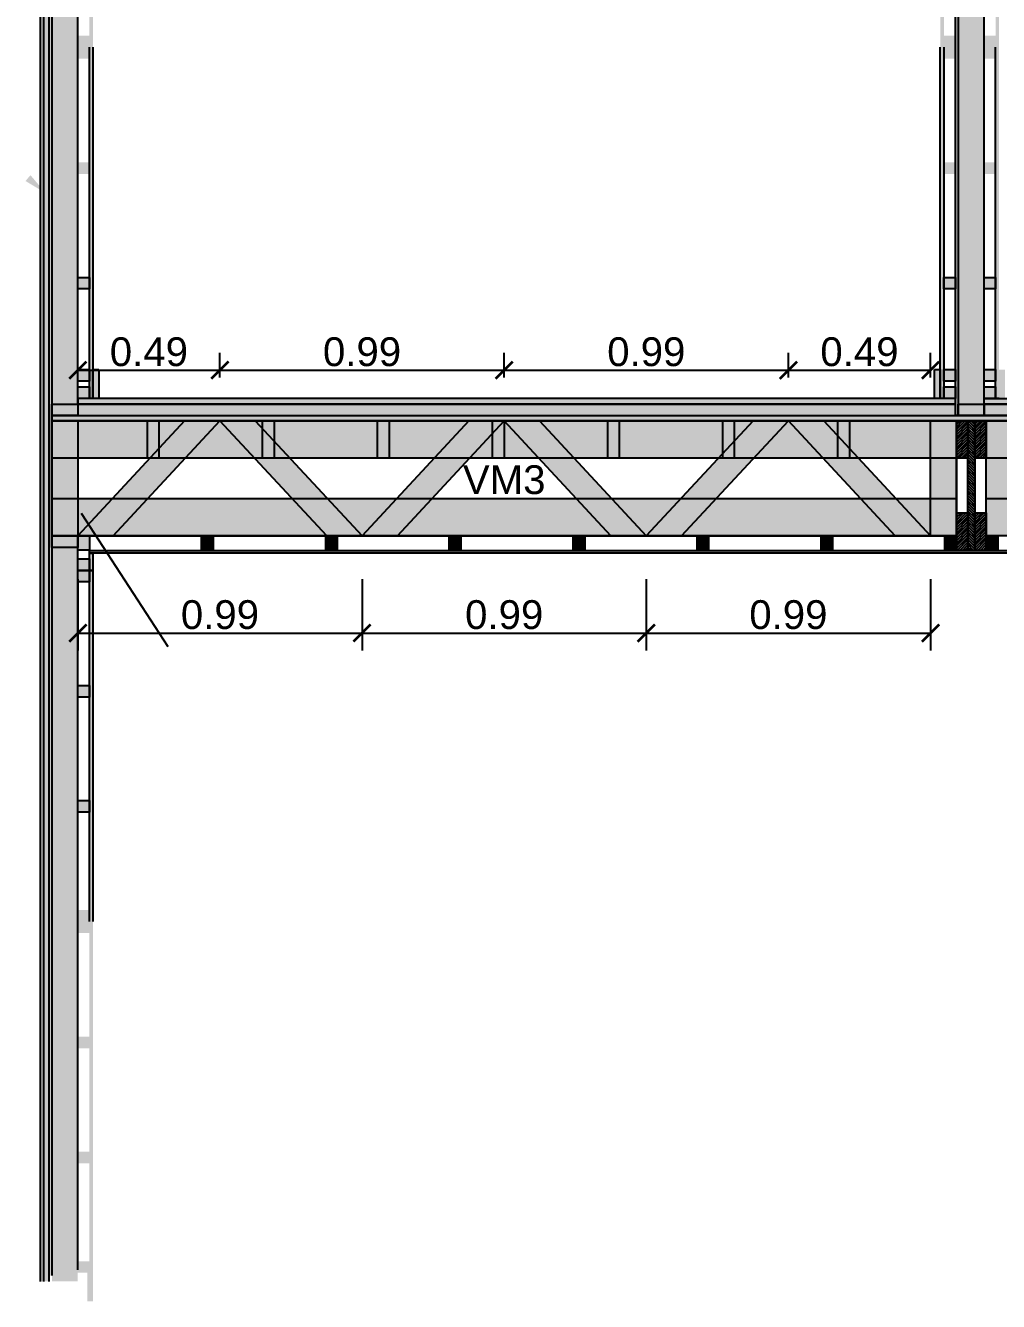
# Model space of a CAD drawing. Header units: millimetres. Extents: x 2924 to 6397, y 1567 to 1704.
# Drawn here: x 3130.723 to 3134.105, y 1618.581 to 1623.014 of the extents above; entities that cross this region are included whole.
import ezdxf

# ---------------------------------------------------------------- set-up
doc = ezdxf.new("R2010")
doc.units = ezdxf.units.MM
doc.header["$PDMODE"] = 35
doc.layers.get('Defpoints').update_dxf_attribs({"color": 230})
doc.layers.add('PT-MUROS', color=7, linetype='Continuous')
doc.styles.add('Arial10', font='arial.ttf', dxfattribs={"height": 0.1})
doc.styles.get("Standard").update_dxf_attribs({"font": 'arial.ttf'})
doc.dimstyles.new('COTA-1-50', dxfattribs={"dimtxt": 0.1, "dimasz": 0.06, "dimexe": 0.06, "dimexo": 0.15, "dimgap": 0.0125, "dimtad": 1, "dimzin": 0, "dimdsep": 46, "dimtxsty": 'Arial10', "dimblk1": 'ARCHTICK', "dimblk2": 'ARCHTICK', "dimsah": 1, "dimcen": 0.09, "dimclrd": 7, "dimclre": 7, "dimclrt": 7, "dimazin": 0, "dimtfac": 1, "dimtofl": 0, "dimtmove": 2, "dimatfit": 3, "dimldrblk": 'ARCHTICK', "dimfxl": 1, "dimtolj": 1, "dimtzin": 0, "dimarcsym": 0})

# ---------------------------------------------------------------- blocks, each defined once
blk = doc.blocks.new('_ARCHTICK')
at = {"color": 0, "linetype": 'ByBlock', "const_width": 0.15}
blk.add_lwpolyline([(-0.5, -0.5), (0.5, 0.5)], dxfattribs=at)
blk = doc.blocks.new('*D388')
at = {"layer": 'Defpoints', "color": 0, "transparency": 16777216}
for p in [(3131.8929, 1621.2407), (3132.8809, 1621.2407), (3132.8809, 1620.9033)]:
    blk.add_point(p, dxfattribs=at)
at = {"layer": 'PT-MUROS', "color": 7, "lineweight": -2, "transparency": 16777216}
for p, q in [((3131.8929, 1621.0907), (3131.8929, 1620.8433)), ((3132.8809, 1621.0907), (3132.8809, 1620.8433)), ((3131.8929, 1620.9033), (3132.8809, 1620.9033))]:
    blk.add_line(p, q, dxfattribs=at)
at = {"layer": 'PT-MUROS', "color": 7, "lineweight": -2, "transparency": 16777216, "xscale": 0.06, "yscale": 0.06, "zscale": 0.06, "rotation": 180}
blk.add_blockref('_ARCHTICK', (3131.8929, 1620.9033), dxfattribs=at)
at = {"layer": 'PT-MUROS', "color": 7, "lineweight": -2, "transparency": 16777216, "xscale": 0.06, "yscale": 0.06, "zscale": 0.06}
blk.add_blockref('_ARCHTICK', (3132.8809, 1620.9033), dxfattribs=at)
at = {"layer": 'PT-MUROS', "color": 7, "transparency": 16777216, "insert": (3132.3869, 1620.9668), "char_height": 0.1, "attachment_point": 5, "style": 'Arial10'}
blk.add_mtext('\\A1;0.99', dxfattribs=at)
blk = doc.blocks.new('*D389')
at = {"layer": 'Defpoints', "color": 0, "transparency": 16777216}
for p in [(3132.8809, 1621.2407), (3133.8688, 1621.2407), (3133.8688, 1620.9033)]:
    blk.add_point(p, dxfattribs=at)
at = {"layer": 'PT-MUROS', "color": 7, "lineweight": -2, "transparency": 16777216}
for p, q in [((3132.8809, 1621.0907), (3132.8809, 1620.8433)), ((3133.8688, 1621.0907), (3133.8688, 1620.8433)), ((3132.8809, 1620.9033), (3133.8688, 1620.9033))]:
    blk.add_line(p, q, dxfattribs=at)
at = {"layer": 'PT-MUROS', "color": 7, "lineweight": -2, "transparency": 16777216, "xscale": 0.06, "yscale": 0.06, "zscale": 0.06, "rotation": 180}
blk.add_blockref('_ARCHTICK', (3132.8809, 1620.9033), dxfattribs=at)
at = {"layer": 'PT-MUROS', "color": 7, "lineweight": -2, "transparency": 16777216, "xscale": 0.06, "yscale": 0.06, "zscale": 0.06}
blk.add_blockref('_ARCHTICK', (3133.8688, 1620.9033), dxfattribs=at)
at = {"layer": 'PT-MUROS', "color": 7, "transparency": 16777216, "insert": (3133.3748, 1620.9668), "char_height": 0.1, "attachment_point": 5, "style": 'Arial10'}
blk.add_mtext('\\A1;0.99', dxfattribs=at)
blk = doc.blocks.new('*D390')
at = {"layer": 'Defpoints', "color": 0, "transparency": 16777216}
for p in [(3130.9049, 1621.2407), (3131.8929, 1621.2407), (3131.8929, 1620.9033)]:
    blk.add_point(p, dxfattribs=at)
at = {"layer": 'PT-MUROS', "color": 7, "lineweight": -2, "transparency": 16777216}
for p, q in [((3130.9049, 1621.0907), (3130.9049, 1620.8433)), ((3131.8929, 1621.0907), (3131.8929, 1620.8433)), ((3130.9049, 1620.9033), (3131.8929, 1620.9033))]:
    blk.add_line(p, q, dxfattribs=at)
at = {"layer": 'PT-MUROS', "color": 7, "lineweight": -2, "transparency": 16777216, "xscale": 0.06, "yscale": 0.06, "zscale": 0.06, "rotation": 180}
blk.add_blockref('_ARCHTICK', (3130.9049, 1620.9033), dxfattribs=at)
at = {"layer": 'PT-MUROS', "color": 7, "lineweight": -2, "transparency": 16777216, "xscale": 0.06, "yscale": 0.06, "zscale": 0.06}
blk.add_blockref('_ARCHTICK', (3131.8929, 1620.9033), dxfattribs=at)
at = {"layer": 'PT-MUROS', "color": 7, "transparency": 16777216, "insert": (3131.3989, 1620.9668), "char_height": 0.1, "attachment_point": 5, "style": 'Arial10'}
blk.add_mtext('\\A1;0.99', dxfattribs=at)
blk = doc.blocks.new('*D399')
at = {"layer": 'Defpoints', "color": 0, "transparency": 16777216}
for p in [(3131.3989, 1621.8166), (3130.9049, 1621.6407), (3131.3989, 1621.6407)]:
    blk.add_point(p, dxfattribs=at)
at = {"layer": 'PT-MUROS', "color": 7, "lineweight": -2, "transparency": 16777216}
for p, q in [((3130.9049, 1621.7907), (3130.9049, 1621.8766)), ((3131.3989, 1621.7907), (3131.3989, 1621.8766)), ((3130.9049, 1621.8166), (3131.3989, 1621.8166))]:
    blk.add_line(p, q, dxfattribs=at)
at = {"layer": 'PT-MUROS', "color": 7, "lineweight": -2, "transparency": 16777216, "xscale": 0.06, "yscale": 0.06, "zscale": 0.06, "rotation": 180}
blk.add_blockref('_ARCHTICK', (3130.9049, 1621.8166), dxfattribs=at)
at = {"layer": 'PT-MUROS', "color": 7, "lineweight": -2, "transparency": 16777216, "xscale": 0.06, "yscale": 0.06, "zscale": 0.06}
blk.add_blockref('_ARCHTICK', (3131.3989, 1621.8166), dxfattribs=at)
at = {"layer": 'PT-MUROS', "color": 7, "transparency": 16777216, "insert": (3131.1519, 1621.8801), "char_height": 0.1, "attachment_point": 5, "style": 'Arial10'}
blk.add_mtext('\\A1;0.49', dxfattribs=at)
blk = doc.blocks.new('*D400')
at = {"layer": 'Defpoints', "color": 0, "transparency": 16777216}
for p in [(3132.3869, 1621.8166), (3131.3989, 1621.6407), (3132.3869, 1621.6407)]:
    blk.add_point(p, dxfattribs=at)
at = {"layer": 'PT-MUROS', "color": 7, "lineweight": -2, "transparency": 16777216}
for p, q in [((3131.3989, 1621.7907), (3131.3989, 1621.8766)), ((3132.3869, 1621.7907), (3132.3869, 1621.8766)), ((3131.3989, 1621.8166), (3132.3869, 1621.8166))]:
    blk.add_line(p, q, dxfattribs=at)
at = {"layer": 'PT-MUROS', "color": 7, "lineweight": -2, "transparency": 16777216, "xscale": 0.06, "yscale": 0.06, "zscale": 0.06, "rotation": 180}
blk.add_blockref('_ARCHTICK', (3131.3989, 1621.8166), dxfattribs=at)
at = {"layer": 'PT-MUROS', "color": 7, "lineweight": -2, "transparency": 16777216, "xscale": 0.06, "yscale": 0.06, "zscale": 0.06}
blk.add_blockref('_ARCHTICK', (3132.3869, 1621.8166), dxfattribs=at)
at = {"layer": 'PT-MUROS', "color": 7, "transparency": 16777216, "insert": (3131.8929, 1621.8801), "char_height": 0.1, "attachment_point": 5, "style": 'Arial10'}
blk.add_mtext('\\A1;0.99', dxfattribs=at)
blk = doc.blocks.new('*D401')
at = {"layer": 'Defpoints', "color": 0, "transparency": 16777216}
for p in [(3133.3748, 1621.8166), (3132.3869, 1621.6407), (3133.3748, 1621.6407)]:
    blk.add_point(p, dxfattribs=at)
at = {"layer": 'PT-MUROS', "color": 7, "lineweight": -2, "transparency": 16777216}
for p, q in [((3132.3869, 1621.7907), (3132.3869, 1621.8766)), ((3133.3748, 1621.7907), (3133.3748, 1621.8766)), ((3132.3869, 1621.8166), (3133.3748, 1621.8166))]:
    blk.add_line(p, q, dxfattribs=at)
at = {"layer": 'PT-MUROS', "color": 7, "lineweight": -2, "transparency": 16777216, "xscale": 0.06, "yscale": 0.06, "zscale": 0.06, "rotation": 180}
blk.add_blockref('_ARCHTICK', (3132.3869, 1621.8166), dxfattribs=at)
at = {"layer": 'PT-MUROS', "color": 7, "lineweight": -2, "transparency": 16777216, "xscale": 0.06, "yscale": 0.06, "zscale": 0.06}
blk.add_blockref('_ARCHTICK', (3133.3748, 1621.8166), dxfattribs=at)
at = {"layer": 'PT-MUROS', "color": 7, "transparency": 16777216, "insert": (3132.8809, 1621.8801), "char_height": 0.1, "attachment_point": 5, "style": 'Arial10'}
blk.add_mtext('\\A1;0.99', dxfattribs=at)
blk = doc.blocks.new('*D402')
at = {"layer": 'Defpoints', "color": 0, "transparency": 16777216}
for p in [(3133.8688, 1621.8166), (3133.3748, 1621.6407), (3133.8688, 1621.6407)]:
    blk.add_point(p, dxfattribs=at)
at = {"layer": 'PT-MUROS', "color": 7, "lineweight": -2, "transparency": 16777216}
for p, q in [((3133.3748, 1621.7907), (3133.3748, 1621.8766)), ((3133.8688, 1621.7907), (3133.8688, 1621.8766)), ((3133.3748, 1621.8166), (3133.8688, 1621.8166))]:
    blk.add_line(p, q, dxfattribs=at)
at = {"layer": 'PT-MUROS', "color": 7, "lineweight": -2, "transparency": 16777216, "xscale": 0.06, "yscale": 0.06, "zscale": 0.06, "rotation": 180}
blk.add_blockref('_ARCHTICK', (3133.3748, 1621.8166), dxfattribs=at)
at = {"layer": 'PT-MUROS', "color": 7, "lineweight": -2, "transparency": 16777216, "xscale": 0.06, "yscale": 0.06, "zscale": 0.06}
blk.add_blockref('_ARCHTICK', (3133.8688, 1621.8166), dxfattribs=at)
at = {"layer": 'PT-MUROS', "color": 7, "transparency": 16777216, "insert": (3133.6218, 1621.8801), "char_height": 0.1, "attachment_point": 5, "style": 'Arial10'}
blk.add_mtext('\\A1;0.49', dxfattribs=at)

msp = doc.modelspace()

# ---------------------------------------------------------------- hatches: boundary and pattern name
at = {"layer": 'PT-MUROS'}
h = msp.add_hatch(color=8, dxfattribs=at)
h.dxf.hatch_style = 1
h.paths.add_polyline_path([(3130.7854, 1618.6512), (3130.7752, 1618.6512), (3130.7752, 1624.3682), (3130.7854, 1624.3682)])
at = {"layer": 'PT-MUROS', "true_color": 0xf7f281}
h = msp.add_hatch(color=51, dxfattribs=at)
h.dxf.hatch_style = 1
h.paths.add_polyline_path([(3130.8054, 1624.3682), (3130.7854, 1624.3682), (3130.7854, 1618.6512), (3130.8054, 1618.6512)])
at = {"layer": 'PT-MUROS'}
h = msp.add_hatch(color=1, dxfattribs=at)
h.dxf.hatch_style = 1
h.paths.add_polyline_path([(3130.8149, 1618.6712), (3130.8054, 1618.6712), (3130.8054, 1624.3682), (3130.8149, 1624.3682)])
h.paths.add_polyline_path([(3133.9554, 1624.3682), (3133.9649, 1624.3682), (3133.9649, 1621.6587), (3133.9554, 1621.6587)])
h = msp.add_hatch(color=3, dxfattribs=at)
h.dxf.hatch_style = 1
h.paths.add_polyline_path([(3130.8149, 1621.2407), (3130.9049, 1621.2407), (3130.9049, 1621.2007), (3130.8149, 1621.2007)])
h.paths.add_polyline_path([(3130.8149, 1624.3682), (3130.9049, 1624.3682), (3130.9049, 1624.3282), (3130.8149, 1624.3282)])
h.paths.add_polyline_path([(3133.9649, 1624.3682), (3134.0549, 1624.3682), (3134.0549, 1624.3282), (3133.9649, 1624.3282)])
at = {"layer": 'PT-MUROS', "true_color": 0xf7f281}
h = msp.add_hatch(color=51, dxfattribs=at)
h.dxf.hatch_style = 1
h.paths.add_polyline_path([(3134.0549, 1621.7587), (3134.0949, 1621.7587), (3134.0949, 1621.7187), (3134.0549, 1621.7187)])
h.paths.add_polyline_path([(3134.0549, 1621.8187), (3134.0949, 1621.8187), (3134.0949, 1621.7787), (3134.0549, 1621.7787)])
h.paths.add_polyline_path([(3133.9154, 1621.7587), (3133.9554, 1621.7587), (3133.9554, 1621.7187), (3133.9154, 1621.7187)])
h.paths.add_polyline_path([(3133.9154, 1621.8187), (3133.9554, 1621.8187), (3133.9554, 1621.7787), (3133.9154, 1621.7787)])
h.paths.add_polyline_path([(3133.9154, 1622.1387), (3133.9554, 1622.1387), (3133.9554, 1622.0987), (3133.9154, 1622.0987)])
h.paths.add_polyline_path([(3134.0549, 1622.1387), (3134.0949, 1622.1387), (3134.0949, 1622.0987), (3134.0549, 1622.0987)])
h.paths.add_polyline_path([(3133.9154, 1622.9787), (3133.9554, 1622.9787), (3133.9554, 1622.9387), (3133.9154, 1622.9387)])
h.paths.add_polyline_path([(3133.9154, 1622.9387), (3133.9554, 1622.9387), (3133.9554, 1622.8987), (3133.9154, 1622.8987)])
h.paths.add_polyline_path([(3133.9154, 1622.5387), (3133.9554, 1622.5387), (3133.9554, 1622.4987), (3133.9154, 1622.4987)])
h.paths.add_polyline_path([(3134.0549, 1622.9787), (3134.0949, 1622.9787), (3134.0949, 1622.9387), (3134.0549, 1622.9387)])
h.paths.add_polyline_path([(3134.0549, 1622.9387), (3134.0949, 1622.9387), (3134.0949, 1622.8987), (3134.0549, 1622.8987)])
h.paths.add_polyline_path([(3134.0549, 1622.5387), (3134.0949, 1622.5387), (3134.0949, 1622.4987), (3134.0549, 1622.4987)])
h.paths.add_polyline_path([(3133.9154, 1623.7587), (3133.9554, 1623.7587), (3133.9554, 1623.7187), (3133.9154, 1623.7187)])
h.paths.add_polyline_path([(3133.9154, 1623.3587), (3133.9554, 1623.3587), (3133.9554, 1623.3187), (3133.9154, 1623.3187)])
h.paths.add_polyline_path([(3134.0549, 1623.7587), (3134.0949, 1623.7587), (3134.0949, 1623.7187), (3134.0549, 1623.7187)])
h.paths.add_polyline_path([(3134.0549, 1623.3587), (3134.0949, 1623.3587), (3134.0949, 1623.3187), (3134.0549, 1623.3187)])
h.paths.add_polyline_path([(3133.9154, 1624.1987), (3133.9554, 1624.1987), (3133.9554, 1624.1587), (3133.9154, 1624.1587)])
h.paths.add_polyline_path([(3133.9154, 1624.1587), (3133.9554, 1624.1587), (3133.9554, 1624.1187), (3133.9154, 1624.1187)])
h.paths.add_polyline_path([(3134.0549, 1624.1987), (3134.0949, 1624.1987), (3134.0949, 1624.1587), (3134.0549, 1624.1587)])
h.paths.add_polyline_path([(3134.0549, 1624.1587), (3134.0949, 1624.1587), (3134.0949, 1624.1187), (3134.0549, 1624.1187)])
h.paths.add_polyline_path([(3134.0549, 1624.3682), (3134.0949, 1624.3682), (3134.0949, 1624.3282), (3134.0549, 1624.3282)])
h.paths.add_polyline_path([(3133.9154, 1624.3682), (3133.9554, 1624.3682), (3133.9554, 1624.3282), (3133.9154, 1624.3282)])
h.paths.add_polyline_path([(3130.9049, 1624.1987), (3130.9449, 1624.1987), (3130.9449, 1624.1587), (3130.9049, 1624.1587)])
h.paths.add_polyline_path([(3130.9049, 1624.3682), (3130.9449, 1624.3682), (3130.9449, 1624.3282), (3130.9049, 1624.3282)])
h.paths.add_polyline_path([(3130.9049, 1624.1587), (3130.9449, 1624.1587), (3130.9449, 1624.1187), (3130.9049, 1624.1187)])
h.paths.add_polyline_path([(3130.9049, 1623.7587), (3130.9449, 1623.7587), (3130.9449, 1623.7187), (3130.9049, 1623.7187)])
h.paths.add_polyline_path([(3130.9049, 1623.3587), (3130.9449, 1623.3587), (3130.9449, 1623.3187), (3130.9049, 1623.3187)])
h.paths.add_polyline_path([(3130.9049, 1622.9787), (3130.9449, 1622.9787), (3130.9449, 1622.9387), (3130.9049, 1622.9387)])
h.paths.add_polyline_path([(3130.9049, 1622.9387), (3130.9449, 1622.9387), (3130.9449, 1622.8987), (3130.9049, 1622.8987)])
h.paths.add_polyline_path([(3130.9049, 1622.5387), (3130.9449, 1622.5387), (3130.9449, 1622.4987), (3130.9049, 1622.4987)])
h.paths.add_polyline_path([(3130.9049, 1622.1387), (3130.9449, 1622.1387), (3130.9449, 1622.0987), (3130.9049, 1622.0987)])
h.paths.add_polyline_path([(3130.9049, 1621.7587), (3130.9449, 1621.7587), (3130.9449, 1621.7187), (3130.9049, 1621.7187)])
h.paths.add_polyline_path([(3130.9049, 1621.8187), (3130.9449, 1621.8187), (3130.9449, 1621.7787), (3130.9049, 1621.7787)])
h.paths.add_polyline_path([(3130.9049, 1621.2412), (3130.9449, 1621.2412), (3130.9449, 1621.1912), (3130.9049, 1621.1912)])
h.paths.add_polyline_path([(3130.9049, 1621.1612), (3130.9449, 1621.1612), (3130.9449, 1621.1212), (3130.9049, 1621.1212)])
h.paths.add_polyline_path([(3130.9049, 1621.1212), (3130.9449, 1621.1212), (3130.9449, 1621.0812), (3130.9049, 1621.0812)])
h.paths.add_polyline_path([(3130.9049, 1620.3212), (3130.9449, 1620.3212), (3130.9449, 1620.2812), (3130.9049, 1620.2812)])
h.paths.add_polyline_path([(3130.9049, 1619.9412), (3130.9449, 1619.9412), (3130.9449, 1619.9012), (3130.9049, 1619.9012)])
h.paths.add_polyline_path([(3130.9049, 1619.9012), (3130.9449, 1619.9012), (3130.9449, 1619.8612), (3130.9049, 1619.8612)])
h.paths.add_polyline_path([(3130.9049, 1620.7212), (3130.9449, 1620.7212), (3130.9449, 1620.6812), (3130.9049, 1620.6812)])
h.paths.add_polyline_path([(3130.9049, 1619.5012), (3130.9449, 1619.5012), (3130.9449, 1619.4612), (3130.9049, 1619.4612)])
h.paths.add_polyline_path([(3130.9049, 1619.1012), (3130.9449, 1619.1012), (3130.9449, 1619.0612), (3130.9049, 1619.0612)])
h.paths.add_polyline_path([(3130.9049, 1618.7212), (3130.9449, 1618.7212), (3130.9449, 1618.6812), (3130.9049, 1618.6812)])
at = {"layer": 'PT-MUROS', "true_color": 0xf8991e}
h = msp.add_hatch(color=30, dxfattribs=at)
h.dxf.hatch_style = 1
h.paths.add_polyline_path([(3130.9049, 1621.2007), (3130.8149, 1621.2007), (3130.8149, 1618.6912), (3130.9049, 1618.6912)])
h.paths.add_polyline_path([(3130.9049, 1624.3282), (3130.8149, 1624.3282), (3130.8149, 1621.6987), (3130.9049, 1621.6987)])
h.paths.add_polyline_path([(3134.0549, 1624.3282), (3133.9649, 1624.3282), (3133.9649, 1621.6987), (3134.0549, 1621.6987)])
at = {"layer": 'PT-MUROS', "true_color": 0x58ba48}
h = msp.add_hatch(color=85, dxfattribs=at)
h.dxf.hatch_style = 1
h.paths.add_polyline_path([(3130.9449, 1622.9387), (3130.9574, 1622.9387), (3130.9574, 1621.7187), (3130.9449, 1621.7187)])
h.paths.add_polyline_path([(3130.9449, 1621.1812), (3130.9574, 1621.1812), (3130.9574, 1621.1212), (3130.9449, 1621.1212)])
h.paths.add_polyline_path([(3130.9449, 1621.1212), (3130.9574, 1621.1212), (3130.9574, 1619.9012), (3130.9449, 1619.9012)])
h.paths.add_polyline_path([(3130.9449, 1621.1907), (3137.5072, 1621.1907), (3137.5072, 1621.1812), (3130.9449, 1621.1812)])
h.paths.add_polyline_path([(3130.9449, 1619.9012), (3130.9574, 1619.9012), (3130.9574, 1618.6812), (3130.9449, 1618.6812)])
h.paths.add_polyline_path([(3134.0949, 1622.9387), (3134.1074, 1622.9387), (3134.1074, 1621.7187), (3134.0949, 1621.7187)])
h.paths.add_polyline_path([(3133.9029, 1622.9387), (3133.9154, 1622.9387), (3133.9154, 1621.7187), (3133.9029, 1621.7187)])
h.paths.add_polyline_path([(3134.0949, 1624.1587), (3134.1074, 1624.1587), (3134.1074, 1622.9387), (3134.0949, 1622.9387)])
h.paths.add_polyline_path([(3133.9029, 1624.1587), (3133.9154, 1624.1587), (3133.9154, 1622.9387), (3133.9029, 1622.9387)])
h.paths.add_polyline_path([(3134.1074, 1624.3187), (3134.0949, 1624.3187), (3134.0949, 1624.1587), (3134.1074, 1624.1587)])
h.paths.add_polyline_path([(3133.9154, 1624.3187), (3133.9029, 1624.3187), (3133.9029, 1624.1587), (3133.9154, 1624.1587)])
h.paths.add_polyline_path([(3130.9449, 1624.3282), (3133.9154, 1624.3282), (3133.9154, 1624.3187), (3130.9449, 1624.3187)])
h.paths.add_polyline_path([(3134.0949, 1624.3282), (3137.5072, 1624.3282), (3137.5072, 1624.3187), (3134.0949, 1624.3187)])
h.paths.add_polyline_path([(3130.9574, 1624.3187), (3130.9449, 1624.3187), (3130.9449, 1624.1587), (3130.9574, 1624.1587)])
h.paths.add_polyline_path([(3130.9449, 1624.1587), (3130.9574, 1624.1587), (3130.9574, 1622.9387), (3130.9449, 1622.9387)])
at = {"layer": 'PT-MUROS', "true_color": 0x636466}
h = msp.add_hatch(color=251, dxfattribs=at)
h.dxf.hatch_style = 1
h.paths.add_polyline_path([(3130.9374, 1618.6812), (3130.9574, 1618.6812), (3130.9574, 1618.5812), (3130.9374, 1618.5812)])
h.paths.add_polyline_path([(3130.9574, 1621.8187), (3130.9774, 1621.8187), (3130.9774, 1621.7187), (3130.9574, 1621.7187)])
h.paths.add_polyline_path([(3133.8829, 1621.8187), (3133.9029, 1621.8187), (3133.9029, 1621.7187), (3133.8829, 1621.7187)])
h.paths.add_polyline_path([(3134.1074, 1621.8187), (3134.1274, 1621.8187), (3134.1274, 1621.7187), (3134.1074, 1621.7187)])
h.paths.add_polyline_path([(3137.4872, 1621.8187), (3137.5072, 1621.8187), (3137.5072, 1621.7187), (3137.4872, 1621.7187)])
at = {"layer": 'PT-MUROS', "true_color": 0x991b1e}
h = msp.add_hatch(color=244, dxfattribs=at)
h.dxf.hatch_style = 1
h.paths.add_polyline_path([(3130.8149, 1618.6912), (3130.9049, 1618.6912), (3130.9049, 1618.6512), (3130.8149, 1618.6512)])
h.paths.add_polyline_path([(3133.9649, 1621.6987), (3134.0549, 1621.6987), (3134.0549, 1621.6587), (3133.9649, 1621.6587)])
h.paths.add_polyline_path([(3130.8149, 1621.6987), (3130.9049, 1621.6987), (3130.9049, 1621.6587), (3130.8149, 1621.6587)])
at = {"layer": 'PT-MUROS', "true_color": 0xf7abae}
h = msp.add_hatch(color=241, dxfattribs=at)
h.dxf.hatch_style = 1
h.paths.add_polyline_path([(3130.9049, 1621.6987), (3133.9554, 1621.6987), (3133.9554, 1621.7187), (3130.9049, 1621.7187)])
h.paths.add_polyline_path([(3137.5247, 1621.6987), (3134.0549, 1621.6987), (3134.0549, 1621.7187), (3137.5247, 1621.7187)])
at = {"layer": 'PT-MUROS', "true_color": 0x636466}
h = msp.add_hatch(color=251, dxfattribs=at)
h.dxf.hatch_style = 1
h.paths.add_polyline_path([(3134.0549, 1621.6987), (3137.5247, 1621.6987), (3137.5247, 1621.6587), (3134.0549, 1621.6587)])
h.paths.add_polyline_path([(3133.9554, 1621.6987), (3130.9049, 1621.6987), (3130.9049, 1621.6587), (3133.9554, 1621.6587)])
at = {"layer": 'PT-MUROS', "true_color": 0x642165}
h = msp.add_hatch(color=219, dxfattribs=at)
h.dxf.hatch_style = 1
h.paths.add_polyline_path([(3130.8149, 1621.6587), (3137.5247, 1621.6587), (3137.5247, 1621.6407), (3130.8149, 1621.6407)])
at = {"layer": 'PT-MUROS', "true_color": 0xf7f281}
h = msp.add_hatch(color=51, dxfattribs=at)
h.dxf.hatch_style = 1
h.paths.add_polyline_path([(3133.9588, 1621.2407), (3130.8149, 1621.2407), (3130.8149, 1621.3707), (3133.9588, 1621.3707)])
h.paths.add_polyline_path([(3133.9588, 1621.5107), (3130.8149, 1621.5107), (3130.8149, 1621.6407), (3133.9588, 1621.6407)])
at = {"layer": 'PT-MUROS', "true_color": 0xcd6928}
h = msp.add_hatch(color=32, dxfattribs=at)
h.dxf.hatch_style = 1
h.paths.add_polyline_path([(3133.3748, 1621.6407), (3133.4976, 1621.6407), (3133.8688, 1621.2407), (3133.7461, 1621.2407)])
h.paths.add_polyline_path([(3133.3748, 1621.6407), (3133.2521, 1621.6407), (3132.8809, 1621.2407), (3133.0036, 1621.2407)])
h.paths.add_polyline_path([(3132.3869, 1621.6407), (3132.5096, 1621.6407), (3132.8809, 1621.2407), (3132.7581, 1621.2407)])
h.paths.add_polyline_path([(3132.3869, 1621.6407), (3132.2641, 1621.6407), (3131.8929, 1621.2407), (3132.0157, 1621.2407)])
h.paths.add_polyline_path([(3131.3989, 1621.6407), (3131.5217, 1621.6407), (3131.8929, 1621.2407), (3131.7701, 1621.2407)])
h.paths.add_polyline_path([(3131.3989, 1621.6407), (3131.2761, 1621.6407), (3130.9049, 1621.2407), (3131.0277, 1621.2407)])
h.paths.add_polyline_path([(3133.8688, 1621.6407), (3133.9588, 1621.6407), (3133.9588, 1621.2407), (3133.8688, 1621.2407)])
h.paths.add_polyline_path([(3130.8149, 1621.6407), (3130.9049, 1621.6407), (3130.9049, 1621.2407), (3130.8149, 1621.2407)])
at = {"layer": 'PT-MUROS'}
h = msp.add_hatch(color=5, dxfattribs=at)
h.dxf.hatch_style = 1
h.paths.add_polyline_path([(3130.8149, 1621.6407), (3130.9049, 1621.6407), (3130.9049, 1621.2407), (3130.8149, 1621.2407)])
h = msp.add_hatch(color=1, dxfattribs=at)
h.dxf.hatch_style = 1
h.paths.add_polyline_path([(3131.1468, 1621.6407), (3131.1868, 1621.6407), (3131.1868, 1621.5107), (3131.1468, 1621.5107)])
h = msp.add_hatch(color=1, dxfattribs=at)
h.dxf.hatch_style = 1
h.paths.add_polyline_path([(3131.5468, 1621.6407), (3131.5868, 1621.6407), (3131.5868, 1621.5107), (3131.5468, 1621.5107)])
h = msp.add_hatch(color=1, dxfattribs=at)
h.dxf.hatch_style = 1
h.paths.add_polyline_path([(3131.9468, 1621.6407), (3131.9868, 1621.6407), (3131.9868, 1621.5107), (3131.9468, 1621.5107)])
h = msp.add_hatch(color=1, dxfattribs=at)
h.dxf.hatch_style = 1
h.paths.add_polyline_path([(3132.3468, 1621.6407), (3132.3868, 1621.6407), (3132.3868, 1621.5107), (3132.3468, 1621.5107)])
h = msp.add_hatch(color=1, dxfattribs=at)
h.dxf.hatch_style = 1
h.paths.add_polyline_path([(3132.7468, 1621.6407), (3132.7868, 1621.6407), (3132.7868, 1621.5107), (3132.7468, 1621.5107)])
h = msp.add_hatch(color=1, dxfattribs=at)
h.dxf.hatch_style = 1
h.paths.add_polyline_path([(3133.1468, 1621.6407), (3133.1868, 1621.6407), (3133.1868, 1621.5107), (3133.1468, 1621.5107)])
h = msp.add_hatch(color=1, dxfattribs=at)
h.dxf.hatch_style = 1
h.paths.add_polyline_path([(3133.5468, 1621.6407), (3133.5868, 1621.6407), (3133.5868, 1621.5107), (3133.5468, 1621.5107)])
at = {"layer": 'PT-MUROS', "true_color": 0xf7f281}
h = msp.add_hatch(color=51, dxfattribs=at)
h.dxf.hatch_style = 1
h.paths.add_polyline_path([(3134.0628, 1621.6407), (3137.5247, 1621.6407), (3137.5247, 1621.5107), (3134.0628, 1621.5107)])
h.paths.add_polyline_path([(3134.0628, 1621.3707), (3137.5247, 1621.3707), (3137.5247, 1621.2407), (3134.0628, 1621.2407)])
at = {"layer": 'PT-MUROS', "true_color": 0xcd6928}
h = msp.add_hatch(color=32, dxfattribs=at)
h.dxf.hatch_style = 1
h.paths.add_polyline_path([(3137.4347, 1621.6407), (3137.3152, 1621.6407), (3136.9658, 1621.2407), (3137.0853, 1621.2407)])
h.paths.add_polyline_path([(3136.497, 1621.6407), (3136.6165, 1621.6407), (3136.9658, 1621.2407), (3136.8463, 1621.2407)])
h.paths.add_polyline_path([(3136.497, 1621.6407), (3136.3775, 1621.6407), (3136.0282, 1621.2407), (3136.1477, 1621.2407)])
h.paths.add_polyline_path([(3137.4347, 1621.6407), (3137.5247, 1621.6407), (3137.5247, 1621.2407), (3137.4347, 1621.2407)])
h.paths.add_polyline_path([(3135.5593, 1621.6407), (3135.6788, 1621.6407), (3136.0282, 1621.2407), (3135.9087, 1621.2407)])
h.paths.add_polyline_path([(3135.5593, 1621.6407), (3135.4399, 1621.6407), (3135.0905, 1621.2407), (3135.21, 1621.2407)])
h.paths.add_polyline_path([(3134.6217, 1621.6407), (3134.7412, 1621.6407), (3135.0905, 1621.2407), (3134.971, 1621.2407)])
h.paths.add_polyline_path([(3134.6217, 1621.6407), (3134.5022, 1621.6407), (3134.1528, 1621.2407), (3134.2723, 1621.2407)])
h.paths.add_polyline_path([(3134.0628, 1621.6407), (3134.1528, 1621.6407), (3134.1528, 1621.2407), (3134.0628, 1621.2407)])
at = {"layer": 'PT-MUROS', "true_color": 0xf7f281}
h = msp.add_hatch(color=51, dxfattribs=at)
h.dxf.hatch_style = 1
h.paths.add_polyline_path([(3131.3348, 1621.2412), (3131.3748, 1621.2412), (3131.3748, 1621.1912), (3131.3348, 1621.1912)])
h = msp.add_hatch(color=51, dxfattribs=at)
h.dxf.hatch_style = 1
h.paths.add_polyline_path([(3131.7666, 1621.2412), (3131.8066, 1621.2412), (3131.8066, 1621.1912), (3131.7666, 1621.1912)])
h = msp.add_hatch(color=51, dxfattribs=at)
h.dxf.hatch_style = 1
h.paths.add_polyline_path([(3132.1962, 1621.2407), (3132.2362, 1621.2407), (3132.2362, 1621.1907), (3132.1962, 1621.1907)])
h = msp.add_hatch(color=51, dxfattribs=at)
h.dxf.hatch_style = 1
h.paths.add_polyline_path([(3132.6268, 1621.2407), (3132.6668, 1621.2407), (3132.6668, 1621.1907), (3132.6268, 1621.1907)])
h = msp.add_hatch(color=51, dxfattribs=at)
h.dxf.hatch_style = 1
h.paths.add_polyline_path([(3133.0575, 1621.2407), (3133.0975, 1621.2407), (3133.0975, 1621.1907), (3133.0575, 1621.1907)])
h = msp.add_hatch(color=51, dxfattribs=at)
h.dxf.hatch_style = 1
h.paths.add_polyline_path([(3133.4882, 1621.2407), (3133.5282, 1621.2407), (3133.5282, 1621.1907), (3133.4882, 1621.1907)])
h = msp.add_hatch(color=51, dxfattribs=at)
h.dxf.hatch_style = 1
h.paths.add_polyline_path([(3133.9188, 1621.2407), (3133.9588, 1621.2407), (3133.9588, 1621.1907), (3133.9188, 1621.1907)])
h = msp.add_hatch(color=51, dxfattribs=at)
h.dxf.hatch_style = 1
h.paths.add_polyline_path([(3134.0628, 1621.2407), (3134.1028, 1621.2407), (3134.1028, 1621.1907), (3134.0628, 1621.1907)])

# ---------------------------------------------------------------- linework, layer by layer
at = {"layer": 'PT-MUROS'}
for p, q in [((3130.7752, 1618.6512), (3130.7752, 1624.3682)), ((3130.7854, 1624.3682), (3130.7854, 1618.6512)), ((3130.7854, 1624.3682), (3130.7854, 1618.6512)), ((3130.8054, 1618.6712), (3130.8054, 1624.3682)), ((3130.8054, 1618.6512), (3130.8054, 1624.3682)), ((3130.8149, 1624.3682), (3130.8149, 1618.6712)), ((3133.9554, 1621.6587), (3133.9554, 1624.3682)), ((3133.9649, 1624.3682), (3133.9649, 1621.6587)), ((3130.8149, 1624.3282), (3130.8149, 1621.6987)), ((3130.9049, 1621.6987), (3130.9049, 1624.3282)), ((3133.9649, 1624.3282), (3133.9649, 1621.6987)), ((3134.0549, 1621.6987), (3134.0549, 1624.3282)), ((3130.9449, 1621.7187), (3130.9449, 1622.9387)), ((3130.9574, 1622.9387), (3130.9574, 1621.7187)), ((3133.9029, 1621.7187), (3133.9029, 1622.9387)), ((3133.9154, 1622.9387), (3133.9154, 1621.7187)), ((3134.0949, 1621.7187), (3134.0949, 1622.9387)), ((3130.9049, 1622.1387), (3130.9449, 1622.1387)), ((3130.9049, 1622.0987), (3130.9049, 1622.1387)), ((3130.9449, 1622.1387), (3130.9449, 1622.0987)), ((3133.9154, 1622.1387), (3133.9554, 1622.1387)), ((3133.9154, 1622.0987), (3133.9154, 1622.1387)), ((3133.9554, 1622.1387), (3133.9554, 1622.0987)), ((3134.0549, 1622.1387), (3134.0949, 1622.1387)), ((3134.0549, 1622.0987), (3134.0549, 1622.1387)), ((3134.0949, 1622.1387), (3134.0949, 1622.0987)), ((3130.9449, 1622.0987), (3130.9049, 1622.0987)), ((3133.9554, 1622.0987), (3133.9154, 1622.0987)), ((3134.0949, 1622.0987), (3134.0549, 1622.0987)), ((3130.9049, 1621.8187), (3130.9449, 1621.8187)), ((3130.9049, 1621.7787), (3130.9049, 1621.8187)), ((3130.9449, 1621.8187), (3130.9449, 1621.7787)), ((3130.9574, 1621.8187), (3130.9774, 1621.8187)), ((3130.9574, 1621.7187), (3130.9574, 1621.8187)), ((3130.9774, 1621.8187), (3130.9774, 1621.7187)), ((3133.8829, 1621.8187), (3133.9029, 1621.8187)), ((3133.8829, 1621.7187), (3133.8829, 1621.8187)), ((3133.9029, 1621.8187), (3133.9029, 1621.7187)), ((3133.9154, 1621.8187), (3133.9554, 1621.8187)), ((3133.9154, 1621.7787), (3133.9154, 1621.8187)), ((3133.9554, 1621.8187), (3133.9554, 1621.7787)), ((3134.0549, 1621.8187), (3134.0949, 1621.8187)), ((3134.0549, 1621.7787), (3134.0549, 1621.8187)), ((3134.0949, 1621.8187), (3134.0949, 1621.7787)), ((3130.9449, 1621.7787), (3130.9049, 1621.7787)), ((3130.9049, 1621.7587), (3130.9449, 1621.7587)), ((3130.9049, 1621.7187), (3130.9049, 1621.7587)), ((3130.9449, 1621.7587), (3130.9449, 1621.7187)), ((3133.9554, 1621.7787), (3133.9154, 1621.7787)), ((3133.9154, 1621.7587), (3133.9554, 1621.7587)), ((3133.9154, 1621.7187), (3133.9154, 1621.7587)), ((3133.9554, 1621.7587), (3133.9554, 1621.7187)), ((3134.0949, 1621.7787), (3134.0549, 1621.7787)), ((3134.0549, 1621.7587), (3134.0949, 1621.7587)), ((3134.0549, 1621.7187), (3134.0549, 1621.7587)), ((3134.0949, 1621.7587), (3134.0949, 1621.7187)), ((3130.8149, 1621.6987), (3130.9049, 1621.6987)), ((3130.8149, 1621.6587), (3130.8149, 1621.6987)), ((3130.8149, 1621.6987), (3130.9049, 1621.6987)), ((3133.9554, 1621.7187), (3130.9049, 1621.7187)), ((3130.9049, 1621.7187), (3130.9049, 1621.6987)), ((3130.9449, 1621.7187), (3130.9049, 1621.7187)), ((3133.9554, 1621.6987), (3130.9049, 1621.6987)), ((3130.9049, 1621.6987), (3130.9049, 1621.6587)), ((3130.9049, 1621.6987), (3133.9554, 1621.6987)), ((3130.9049, 1621.6987), (3130.9049, 1621.6587)), ((3130.9574, 1621.7187), (3130.9449, 1621.7187)), ((3130.9774, 1621.7187), (3130.9574, 1621.7187)), ((3133.9029, 1621.7187), (3133.8829, 1621.7187)), ((3133.9154, 1621.7187), (3133.9029, 1621.7187)), ((3133.9554, 1621.7187), (3133.9154, 1621.7187)), ((3133.9554, 1621.6987), (3133.9554, 1621.7187)), ((3133.9554, 1621.6587), (3133.9554, 1621.6987)), ((3133.9649, 1621.6987), (3134.0549, 1621.6987)), ((3133.9649, 1621.6587), (3133.9649, 1621.6987)), ((3133.9649, 1621.6987), (3134.0549, 1621.6987)), ((3134.0549, 1621.6987), (3134.0549, 1621.7187)), ((3134.0549, 1621.7187), (3137.5247, 1621.7187)), ((3134.0949, 1621.7187), (3134.0549, 1621.7187)), ((3134.0549, 1621.6987), (3134.0549, 1621.6587)), ((3134.0549, 1621.6987), (3137.5247, 1621.6987)), ((3134.0549, 1621.6587), (3134.0549, 1621.6987)), ((3137.5247, 1621.6987), (3134.0549, 1621.6987)), ((3134.1074, 1621.7187), (3134.0949, 1621.7187)), ((3130.8149, 1621.6587), (3137.5247, 1621.6587)), ((3130.8149, 1621.6407), (3130.8149, 1621.6587)), ((3130.9049, 1621.6587), (3130.8149, 1621.6587)), ((3130.9049, 1621.6587), (3133.9554, 1621.6587)), ((3133.9649, 1621.6587), (3133.9554, 1621.6587)), ((3134.0549, 1621.6587), (3133.9649, 1621.6587)), ((3137.5247, 1621.6587), (3134.0549, 1621.6587)), ((3137.5247, 1621.6407), (3130.8149, 1621.6407)), ((3133.9588, 1621.6407), (3130.8149, 1621.6407)), ((3130.8149, 1621.6407), (3130.8149, 1621.2407)), ((3130.8149, 1621.6407), (3130.9049, 1621.6407)), ((3130.8149, 1621.2407), (3130.8149, 1621.6407)), ((3130.8149, 1621.5107), (3130.8149, 1621.6407)), ((3130.8149, 1621.6407), (3133.9588, 1621.6407)), ((3130.8149, 1621.6407), (3130.9049, 1621.6407)), ((3130.8149, 1621.2407), (3130.8149, 1621.6407)), ((3130.9049, 1621.6407), (3130.9049, 1621.2407)), ((3131.2761, 1621.6407), (3130.9049, 1621.2407)), ((3130.9049, 1621.6407), (3130.9049, 1621.2407)), ((3131.0277, 1621.2407), (3131.3989, 1621.6407)), ((3131.1468, 1621.6407), (3131.1868, 1621.6407)), ((3131.1468, 1621.5107), (3131.1468, 1621.6407)), ((3131.1868, 1621.6407), (3131.1868, 1621.5107)), ((3131.3989, 1621.6407), (3131.2761, 1621.6407)), ((3131.3989, 1621.6407), (3131.5217, 1621.6407)), ((3131.7701, 1621.2407), (3131.3989, 1621.6407)), ((3131.5217, 1621.6407), (3131.8929, 1621.2407)), ((3131.5468, 1621.6407), (3131.5868, 1621.6407)), ((3131.5468, 1621.5107), (3131.5468, 1621.6407)), ((3131.5868, 1621.6407), (3131.5868, 1621.5107)), ((3132.2641, 1621.6407), (3131.8929, 1621.2407)), ((3131.9468, 1621.6407), (3131.9868, 1621.6407)), ((3131.9468, 1621.5107), (3131.9468, 1621.6407)), ((3131.9868, 1621.6407), (3131.9868, 1621.5107)), ((3132.0157, 1621.2407), (3132.3869, 1621.6407)), ((3132.3869, 1621.6407), (3132.2641, 1621.6407)), ((3132.3468, 1621.6407), (3132.3868, 1621.6407)), ((3132.3468, 1621.5107), (3132.3468, 1621.6407)), ((3132.3868, 1621.6407), (3132.3868, 1621.5107)), ((3132.3869, 1621.6407), (3132.5096, 1621.6407)), ((3132.7581, 1621.2407), (3132.3869, 1621.6407)), ((3132.5096, 1621.6407), (3132.8809, 1621.2407)), ((3132.7468, 1621.6407), (3132.7868, 1621.6407)), ((3132.7468, 1621.5107), (3132.7468, 1621.6407)), ((3132.7868, 1621.6407), (3132.7868, 1621.5107)), ((3133.2521, 1621.6407), (3132.8809, 1621.2407)), ((3133.0036, 1621.2407), (3133.3748, 1621.6407)), ((3133.1468, 1621.6407), (3133.1868, 1621.6407)), ((3133.1468, 1621.5107), (3133.1468, 1621.6407)), ((3133.1868, 1621.6407), (3133.1868, 1621.5107)), ((3133.3748, 1621.6407), (3133.2521, 1621.6407)), ((3133.3748, 1621.6407), (3133.4976, 1621.6407)), ((3133.7461, 1621.2407), (3133.3748, 1621.6407)), ((3133.4976, 1621.6407), (3133.8688, 1621.2407)), ((3133.5468, 1621.6407), (3133.5868, 1621.6407)), ((3133.5468, 1621.5107), (3133.5468, 1621.6407)), ((3133.5868, 1621.6407), (3133.5868, 1621.5107)), ((3133.8688, 1621.6407), (3133.9588, 1621.6407)), ((3133.8688, 1621.2407), (3133.8688, 1621.6407)), ((3133.9588, 1621.2407), (3133.9588, 1621.6407)), ((3133.9588, 1621.6407), (3133.9588, 1621.2407)), ((3133.9588, 1621.6407), (3133.9588, 1621.5107)), ((3134.0628, 1621.6407), (3137.5247, 1621.6407)), ((3134.0628, 1621.5107), (3134.0628, 1621.6407)), ((3134.0628, 1621.6407), (3134.1528, 1621.6407)), ((3134.0628, 1621.2407), (3134.0628, 1621.6407)), ((3133.9588, 1621.5107), (3130.8149, 1621.5107)), ((3131.1868, 1621.5107), (3131.1468, 1621.5107)), ((3131.5868, 1621.5107), (3131.5468, 1621.5107)), ((3131.9868, 1621.5107), (3131.9468, 1621.5107)), ((3132.3868, 1621.5107), (3132.3468, 1621.5107)), ((3132.7868, 1621.5107), (3132.7468, 1621.5107)), ((3133.1868, 1621.5107), (3133.1468, 1621.5107)), ((3133.5868, 1621.5107), (3133.5468, 1621.5107)), ((3137.5247, 1621.5107), (3134.0628, 1621.5107)), ((3130.8149, 1621.2407), (3130.8149, 1621.3707)), ((3130.8149, 1621.3707), (3133.9588, 1621.3707)), ((3133.9588, 1621.3707), (3133.9588, 1621.2407)), ((3134.0628, 1621.3707), (3137.5247, 1621.3707)), ((3134.0628, 1621.2407), (3134.0628, 1621.3707)), ((3130.8149, 1621.2407), (3130.9049, 1621.2407)), ((3130.8149, 1621.2007), (3130.8149, 1621.2407)), ((3130.8149, 1621.2407), (3133.9588, 1621.2407)), ((3130.9049, 1621.2407), (3130.8149, 1621.2407)), ((3133.9588, 1621.2407), (3130.8149, 1621.2407)), ((3130.9049, 1621.2407), (3130.8149, 1621.2407)), ((3130.9049, 1621.2412), (3130.9449, 1621.2412)), ((3130.9049, 1621.1912), (3130.9049, 1621.2412)), ((3130.9049, 1621.2407), (3130.9049, 1621.2007)), ((3130.9049, 1621.2407), (3131.0277, 1621.2407)), ((3130.9449, 1621.2412), (3130.9449, 1621.1912)), ((3131.3348, 1621.2412), (3131.3748, 1621.2412)), ((3131.3348, 1621.1912), (3131.3348, 1621.2412)), ((3131.3748, 1621.2412), (3131.3748, 1621.1912)), ((3131.7666, 1621.2412), (3131.8066, 1621.2412)), ((3131.7666, 1621.1912), (3131.7666, 1621.2412)), ((3131.8929, 1621.2407), (3131.7701, 1621.2407)), ((3131.8066, 1621.2412), (3131.8066, 1621.1912)), ((3131.8929, 1621.2407), (3132.0157, 1621.2407)), ((3132.1962, 1621.2407), (3132.2362, 1621.2407)), ((3132.1962, 1621.1907), (3132.1962, 1621.2407)), ((3132.2362, 1621.2407), (3132.2362, 1621.1907)), ((3132.6268, 1621.2407), (3132.6668, 1621.2407)), ((3132.6268, 1621.1907), (3132.6268, 1621.2407)), ((3132.6668, 1621.2407), (3132.6668, 1621.1907)), ((3132.8809, 1621.2407), (3132.7581, 1621.2407)), ((3132.8809, 1621.2407), (3133.0036, 1621.2407)), ((3133.0575, 1621.2407), (3133.0975, 1621.2407)), ((3133.0575, 1621.1907), (3133.0575, 1621.2407)), ((3133.0975, 1621.2407), (3133.0975, 1621.1907)), ((3133.4882, 1621.2407), (3133.5282, 1621.2407)), ((3133.4882, 1621.1907), (3133.4882, 1621.2407)), ((3133.5282, 1621.2407), (3133.5282, 1621.1907)), ((3133.8688, 1621.2407), (3133.7461, 1621.2407)), ((3133.9588, 1621.2407), (3133.8688, 1621.2407)), ((3133.9188, 1621.2407), (3133.9588, 1621.2407)), ((3133.9188, 1621.1907), (3133.9188, 1621.2407)), ((3133.9588, 1621.2407), (3133.9588, 1621.1907)), ((3137.5247, 1621.2407), (3134.0628, 1621.2407)), ((3134.1528, 1621.2407), (3134.0628, 1621.2407)), ((3134.0628, 1621.2407), (3134.1028, 1621.2407)), ((3134.0628, 1621.1907), (3134.0628, 1621.2407)), ((3134.1028, 1621.2407), (3134.1028, 1621.1907)), ((3130.9049, 1621.2007), (3130.8149, 1621.2007)), ((3130.9049, 1621.2007), (3130.8149, 1621.2007)), ((3130.8149, 1621.2007), (3130.8149, 1618.6912)), ((3130.9049, 1618.6912), (3130.9049, 1621.2007)), ((3130.9449, 1621.1912), (3130.9049, 1621.1912)), ((3130.9449, 1621.1907), (3137.5072, 1621.1907)), ((3130.9449, 1621.1812), (3130.9449, 1621.1907)), ((3137.5072, 1621.1812), (3130.9449, 1621.1812)), ((3130.9449, 1621.1812), (3130.9574, 1621.1812)), ((3130.9449, 1621.1212), (3130.9449, 1621.1812)), ((3130.9574, 1621.1812), (3130.9574, 1621.1212)), ((3131.3748, 1621.1912), (3131.3348, 1621.1912)), ((3131.8066, 1621.1912), (3131.7666, 1621.1912)), ((3132.2362, 1621.1907), (3132.1962, 1621.1907)), ((3132.6668, 1621.1907), (3132.6268, 1621.1907)), ((3133.0975, 1621.1907), (3133.0575, 1621.1907)), ((3133.5282, 1621.1907), (3133.4882, 1621.1907)), ((3133.9588, 1621.1907), (3133.9188, 1621.1907)), ((3134.1028, 1621.1907), (3134.0628, 1621.1907)), ((3130.9049, 1621.1612), (3130.9449, 1621.1612)), ((3130.9049, 1621.1212), (3130.9049, 1621.1612)), ((3130.9049, 1621.1212), (3130.9449, 1621.1212)), ((3130.9049, 1621.0812), (3130.9049, 1621.1212)), ((3130.9449, 1621.1212), (3130.9049, 1621.1212)), ((3130.9449, 1621.1612), (3130.9449, 1621.1212)), ((3130.9449, 1621.1212), (3130.9449, 1621.0812)), ((3130.9449, 1621.1212), (3130.9574, 1621.1212)), ((3130.9449, 1619.9012), (3130.9449, 1621.1212)), ((3130.9574, 1621.1212), (3130.9449, 1621.1212)), ((3130.9574, 1621.1212), (3130.9574, 1619.9012)), ((3130.9449, 1621.0812), (3130.9049, 1621.0812)), ((3130.9049, 1620.7212), (3130.9449, 1620.7212)), ((3130.9049, 1620.6812), (3130.9049, 1620.7212)), ((3130.9449, 1620.7212), (3130.9449, 1620.6812)), ((3130.9449, 1620.6812), (3130.9049, 1620.6812)), ((3130.9049, 1620.3212), (3130.9449, 1620.3212)), ((3130.9049, 1620.2812), (3130.9049, 1620.3212)), ((3130.9449, 1620.3212), (3130.9449, 1620.2812)), ((3130.9449, 1620.2812), (3130.9049, 1620.2812))]:
    msp.add_line(p, q, dxfattribs=at)
at = {"layer": 'PT-MUROS', "color": 6, "linetype": 'Continuous'}
for p, q in [((3133.9588, 1621.637), (3133.9626, 1621.6407)), ((3133.9588, 1621.628), (3133.9715, 1621.6407)), ((3133.9588, 1621.619), (3133.9805, 1621.6407)), ((3133.9588, 1621.6101), (3133.9895, 1621.6407)), ((3133.9588, 1621.6011), (3133.9985, 1621.6407)), ((3133.9588, 1621.5921), (3133.9988, 1621.6321)), ((3133.9588, 1621.5831), (3133.9988, 1621.6231)), ((3133.9588, 1621.5741), (3133.9988, 1621.6141)), ((3134.0228, 1621.6381), (3134.0254, 1621.6407)), ((3134.0228, 1621.6292), (3134.0344, 1621.6407)), ((3134.0228, 1621.6202), (3134.0434, 1621.6407)), ((3134.0228, 1621.6112), (3134.0524, 1621.6407)), ((3134.0228, 1621.6022), (3134.0613, 1621.6407)), ((3134.0228, 1621.5932), (3134.0628, 1621.6332)), ((3134.0228, 1621.5843), (3134.0628, 1621.6243)), ((3134.0228, 1621.5753), (3134.0628, 1621.6153)), ((3133.9588, 1621.5652), (3133.9988, 1621.6052)), ((3133.9588, 1621.5562), (3133.9988, 1621.5962)), ((3133.9588, 1621.5472), (3133.9988, 1621.5872)), ((3133.9588, 1621.5382), (3133.9988, 1621.5782)), ((3133.9588, 1621.5292), (3133.9988, 1621.5692)), ((3134.0228, 1621.5663), (3134.0628, 1621.6063)), ((3134.0228, 1621.5573), (3134.0628, 1621.5973)), ((3134.0228, 1621.5483), (3134.0628, 1621.5883)), ((3134.0228, 1621.5394), (3134.0628, 1621.5794)), ((3134.0228, 1621.5304), (3134.0628, 1621.5704)), ((3133.9588, 1621.5203), (3133.9988, 1621.5603)), ((3133.9588, 1621.5113), (3133.9988, 1621.5513)), ((3133.9673, 1621.5107), (3133.9988, 1621.5423)), ((3133.9762, 1621.5107), (3133.9988, 1621.5333)), ((3133.9852, 1621.5107), (3133.9988, 1621.5243)), ((3134.0228, 1621.5214), (3134.0628, 1621.5614)), ((3134.0228, 1621.5124), (3134.0628, 1621.5524)), ((3134.0301, 1621.5107), (3134.0628, 1621.5434)), ((3134.0391, 1621.5107), (3134.0628, 1621.5345)), ((3134.0481, 1621.5107), (3134.0628, 1621.5255)), ((3133.9942, 1621.5107), (3133.9988, 1621.5154)), ((3134.0571, 1621.5107), (3134.0628, 1621.5165)), ((3133.9588, 1621.3137), (3133.9659, 1621.3207)), ((3133.9588, 1621.3047), (3133.9748, 1621.3207)), ((3133.9588, 1621.2958), (3133.9838, 1621.3207)), ((3133.9588, 1621.2868), (3133.9928, 1621.3207)), ((3133.9588, 1621.2778), (3133.9988, 1621.3178)), ((3133.9588, 1621.2688), (3133.9988, 1621.3088)), ((3133.9588, 1621.2598), (3133.9988, 1621.2998)), ((3134.0228, 1621.3149), (3134.0287, 1621.3207)), ((3134.0228, 1621.3059), (3134.0377, 1621.3207)), ((3134.0228, 1621.2969), (3134.0467, 1621.3207)), ((3134.0228, 1621.2879), (3134.0557, 1621.3207)), ((3134.0228, 1621.2789), (3134.0628, 1621.3189)), ((3134.0228, 1621.27), (3134.0628, 1621.31)), ((3134.0228, 1621.261), (3134.0628, 1621.301)), ((3133.9588, 1621.2509), (3133.9988, 1621.2909)), ((3133.9588, 1621.2419), (3133.9988, 1621.2819)), ((3133.9588, 1621.2329), (3133.9988, 1621.2729)), ((3133.9588, 1621.2239), (3133.9988, 1621.2639)), ((3133.9588, 1621.2149), (3133.9988, 1621.2549)), ((3134.0228, 1621.252), (3134.0628, 1621.292)), ((3134.0228, 1621.243), (3134.0628, 1621.283)), ((3134.0228, 1621.234), (3134.0628, 1621.274)), ((3134.0228, 1621.2251), (3134.0628, 1621.2651)), ((3134.0228, 1621.2161), (3134.0628, 1621.2561)), ((3133.9588, 1621.206), (3133.9988, 1621.246)), ((3133.9588, 1621.197), (3133.9988, 1621.237)), ((3133.9616, 1621.1907), (3133.9988, 1621.228)), ((3133.9706, 1621.1907), (3133.9988, 1621.219)), ((3133.9795, 1621.1907), (3133.9988, 1621.21)), ((3134.0228, 1621.2071), (3134.0628, 1621.2471)), ((3134.0228, 1621.1981), (3134.0628, 1621.2381)), ((3134.0244, 1621.1907), (3134.0628, 1621.2291)), ((3134.0334, 1621.1907), (3134.0628, 1621.2202)), ((3134.0424, 1621.1907), (3134.0628, 1621.2112)), ((3133.9885, 1621.1907), (3133.9988, 1621.2011)), ((3133.9975, 1621.1907), (3133.9988, 1621.1921)), ((3134.0514, 1621.1907), (3134.0628, 1621.2022)), ((3134.0604, 1621.1907), (3134.0628, 1621.1932))]:
    msp.add_line(p, q, dxfattribs=at)
at = {"layer": 'PT-MUROS', "color": 7}
for p, q in [((3133.9588, 1621.6407), (3133.9988, 1621.6407)), ((3133.9588, 1621.5107), (3133.9588, 1621.6407)), ((3133.9988, 1621.6407), (3133.9988, 1621.5107)), ((3133.9988, 1621.6407), (3134.0228, 1621.6407)), ((3133.9988, 1621.1907), (3133.9988, 1621.6407)), ((3134.0228, 1621.6407), (3134.0228, 1621.1907)), ((3134.0228, 1621.6407), (3134.0628, 1621.6407)), ((3134.0228, 1621.5107), (3134.0228, 1621.6407)), ((3134.0628, 1621.6407), (3134.0628, 1621.5107)), ((3133.9988, 1621.5107), (3133.9588, 1621.5107)), ((3134.0628, 1621.5107), (3134.0228, 1621.5107)), ((3133.9588, 1621.3207), (3133.9988, 1621.3207)), ((3133.9588, 1621.1907), (3133.9588, 1621.3207)), ((3133.9988, 1621.3207), (3133.9988, 1621.1907)), ((3134.0228, 1621.3207), (3134.0628, 1621.3207)), ((3134.0228, 1621.1907), (3134.0228, 1621.3207)), ((3134.0628, 1621.3207), (3134.0628, 1621.1907)), ((3133.9988, 1621.1907), (3133.9588, 1621.1907)), ((3134.0228, 1621.1907), (3133.9988, 1621.1907)), ((3134.0628, 1621.1907), (3134.0228, 1621.1907))]:
    msp.add_line(p, q, dxfattribs=at)
at = {"layer": 'PT-MUROS', "color": 2, "linetype": 'Continuous'}
for p, q in [((3134.0228, 1621.6085), (3133.9988, 1621.6325)), ((3134.0228, 1621.5996), (3133.9988, 1621.6236)), ((3134.0228, 1621.5906), (3133.9988, 1621.6146)), ((3134.0228, 1621.6175), (3133.9996, 1621.6407)), ((3134.0228, 1621.6265), (3134.0086, 1621.6407)), ((3134.0228, 1621.6355), (3134.0176, 1621.6407)), ((3134.0228, 1621.5816), (3133.9988, 1621.6056)), ((3134.0228, 1621.5726), (3133.9988, 1621.5966)), ((3134.0228, 1621.5636), (3133.9988, 1621.5876)), ((3134.0228, 1621.5547), (3133.9988, 1621.5787)), ((3134.0228, 1621.5457), (3133.9988, 1621.5697)), ((3134.0228, 1621.5367), (3133.9988, 1621.5607)), ((3134.0228, 1621.5277), (3133.9988, 1621.5517)), ((3134.0228, 1621.5187), (3133.9988, 1621.5427)), ((3134.0228, 1621.5098), (3133.9988, 1621.5338)), ((3134.0228, 1621.5008), (3133.9988, 1621.5248)), ((3134.0228, 1621.4918), (3133.9988, 1621.5158)), ((3134.0228, 1621.4828), (3133.9988, 1621.5068)), ((3134.0228, 1621.4738), (3133.9988, 1621.4978)), ((3134.0228, 1621.4649), (3133.9988, 1621.4889)), ((3134.0228, 1621.4559), (3133.9988, 1621.4799)), ((3134.0228, 1621.4469), (3133.9988, 1621.4709)), ((3134.0228, 1621.4379), (3133.9988, 1621.4619)), ((3134.0228, 1621.4289), (3133.9988, 1621.4529)), ((3134.0228, 1621.42), (3133.9988, 1621.444)), ((3134.0228, 1621.411), (3133.9988, 1621.435)), ((3134.0228, 1621.402), (3133.9988, 1621.426)), ((3134.0228, 1621.393), (3133.9988, 1621.417)), ((3134.0228, 1621.384), (3133.9988, 1621.408)), ((3134.0228, 1621.3751), (3133.9988, 1621.3991)), ((3134.0228, 1621.3661), (3133.9988, 1621.3901)), ((3134.0228, 1621.3571), (3133.9988, 1621.3811)), ((3134.0228, 1621.3481), (3133.9988, 1621.3721)), ((3134.0228, 1621.3391), (3133.9988, 1621.3631)), ((3134.0228, 1621.3302), (3133.9988, 1621.3542)), ((3134.0228, 1621.3212), (3133.9988, 1621.3452)), ((3134.0228, 1621.3122), (3133.9988, 1621.3362)), ((3134.0228, 1621.3032), (3133.9988, 1621.3272)), ((3134.0228, 1621.2942), (3133.9988, 1621.3182)), ((3134.0228, 1621.2852), (3133.9988, 1621.3092)), ((3134.0228, 1621.2763), (3133.9988, 1621.3003)), ((3134.0228, 1621.2673), (3133.9988, 1621.2913)), ((3134.0228, 1621.2583), (3133.9988, 1621.2823)), ((3134.0228, 1621.2493), (3133.9988, 1621.2733)), ((3134.0228, 1621.2403), (3133.9988, 1621.2643)), ((3134.0228, 1621.2314), (3133.9988, 1621.2554)), ((3134.0228, 1621.2224), (3133.9988, 1621.2464)), ((3134.0228, 1621.2134), (3133.9988, 1621.2374)), ((3134.0228, 1621.2044), (3133.9988, 1621.2284)), ((3134.0228, 1621.1954), (3133.9988, 1621.2194)), ((3134.0186, 1621.1907), (3133.9988, 1621.2105)), ((3134.0096, 1621.1907), (3133.9988, 1621.2015)), ((3134.0006, 1621.1907), (3133.9988, 1621.1925))]:
    msp.add_line(p, q, dxfattribs=at)
at = {"layer": 'PT-MUROS', "linetype": 'ByBlock', "lineweight": -2}
msp.add_lwpolyline([(3130.9167, 1621.3198), (3131.2178, 1620.8565)], dxfattribs=at)
at = {"layer": 'PT-MUROS'}
for points in [[(3130.7403, 1622.4941), (3130.7927, 1622.4322), (3130.723, 1622.4738)], [(3130.7972, 1621.7379), (3130.8496, 1621.676), (3130.78, 1621.7176)], [(3130.9055, 1621.3125), (3130.8731, 1621.3869), (3130.9278, 1621.3271)], [(3130.7715, 1621.1911), (3130.8493, 1621.2139), (3130.7831, 1621.1671)]]:
    msp.add_solid(points, dxfattribs=at)

# ---------------------------------------------------------------- texts
at = {"layer": 'PT-MUROS', "color": 3}
msp.add_text('VM3', height=0.1, dxfattribs=at).set_placement((3132.2433, 1621.3863))

# ---------------------------------------------------------------- dimensions: what is measured, and where the dimension line sits
at = {"layer": 'PT-MUROS'}
for base, p1, p2, picture, middle in [((3131.3989, 1621.8166), (3130.9049, 1621.6407), (3131.3989, 1621.6407), '*D399', (3131.1519, 1621.8801)), ((3132.3869, 1621.8166), (3131.3989, 1621.6407), (3132.3869, 1621.6407), '*D400', (3131.8929, 1621.8801)), ((3133.3748, 1621.8166), (3132.3869, 1621.6407), (3133.3748, 1621.6407), '*D401', (3132.8809, 1621.8801)), ((3133.8688, 1621.8166), (3133.3748, 1621.6407), (3133.8688, 1621.6407), '*D402', (3133.6218, 1621.8801)), ((3131.8929, 1620.9033), (3130.9049, 1621.2407), (3131.8929, 1621.2407), '*D390', (3131.3989, 1620.9668)), ((3132.8809, 1620.9033), (3131.8929, 1621.2407), (3132.8809, 1621.2407), '*D388', (3132.3869, 1620.9668)), ((3133.8688, 1620.9033), (3132.8809, 1621.2407), (3133.8688, 1621.2407), '*D389', (3133.3748, 1620.9668))]:
    dim = msp.add_linear_dim(base=base, p1=p1, p2=p2, dimstyle='COTA-1-50', override={"dimfxl": 0.5, "dimarcsym": 1}, dxfattribs=at)
    dim.commit()
    dim.dimension.update_dxf_attribs({"geometry": picture, "text_midpoint": middle})

doc.saveas('drawing.dxf')
